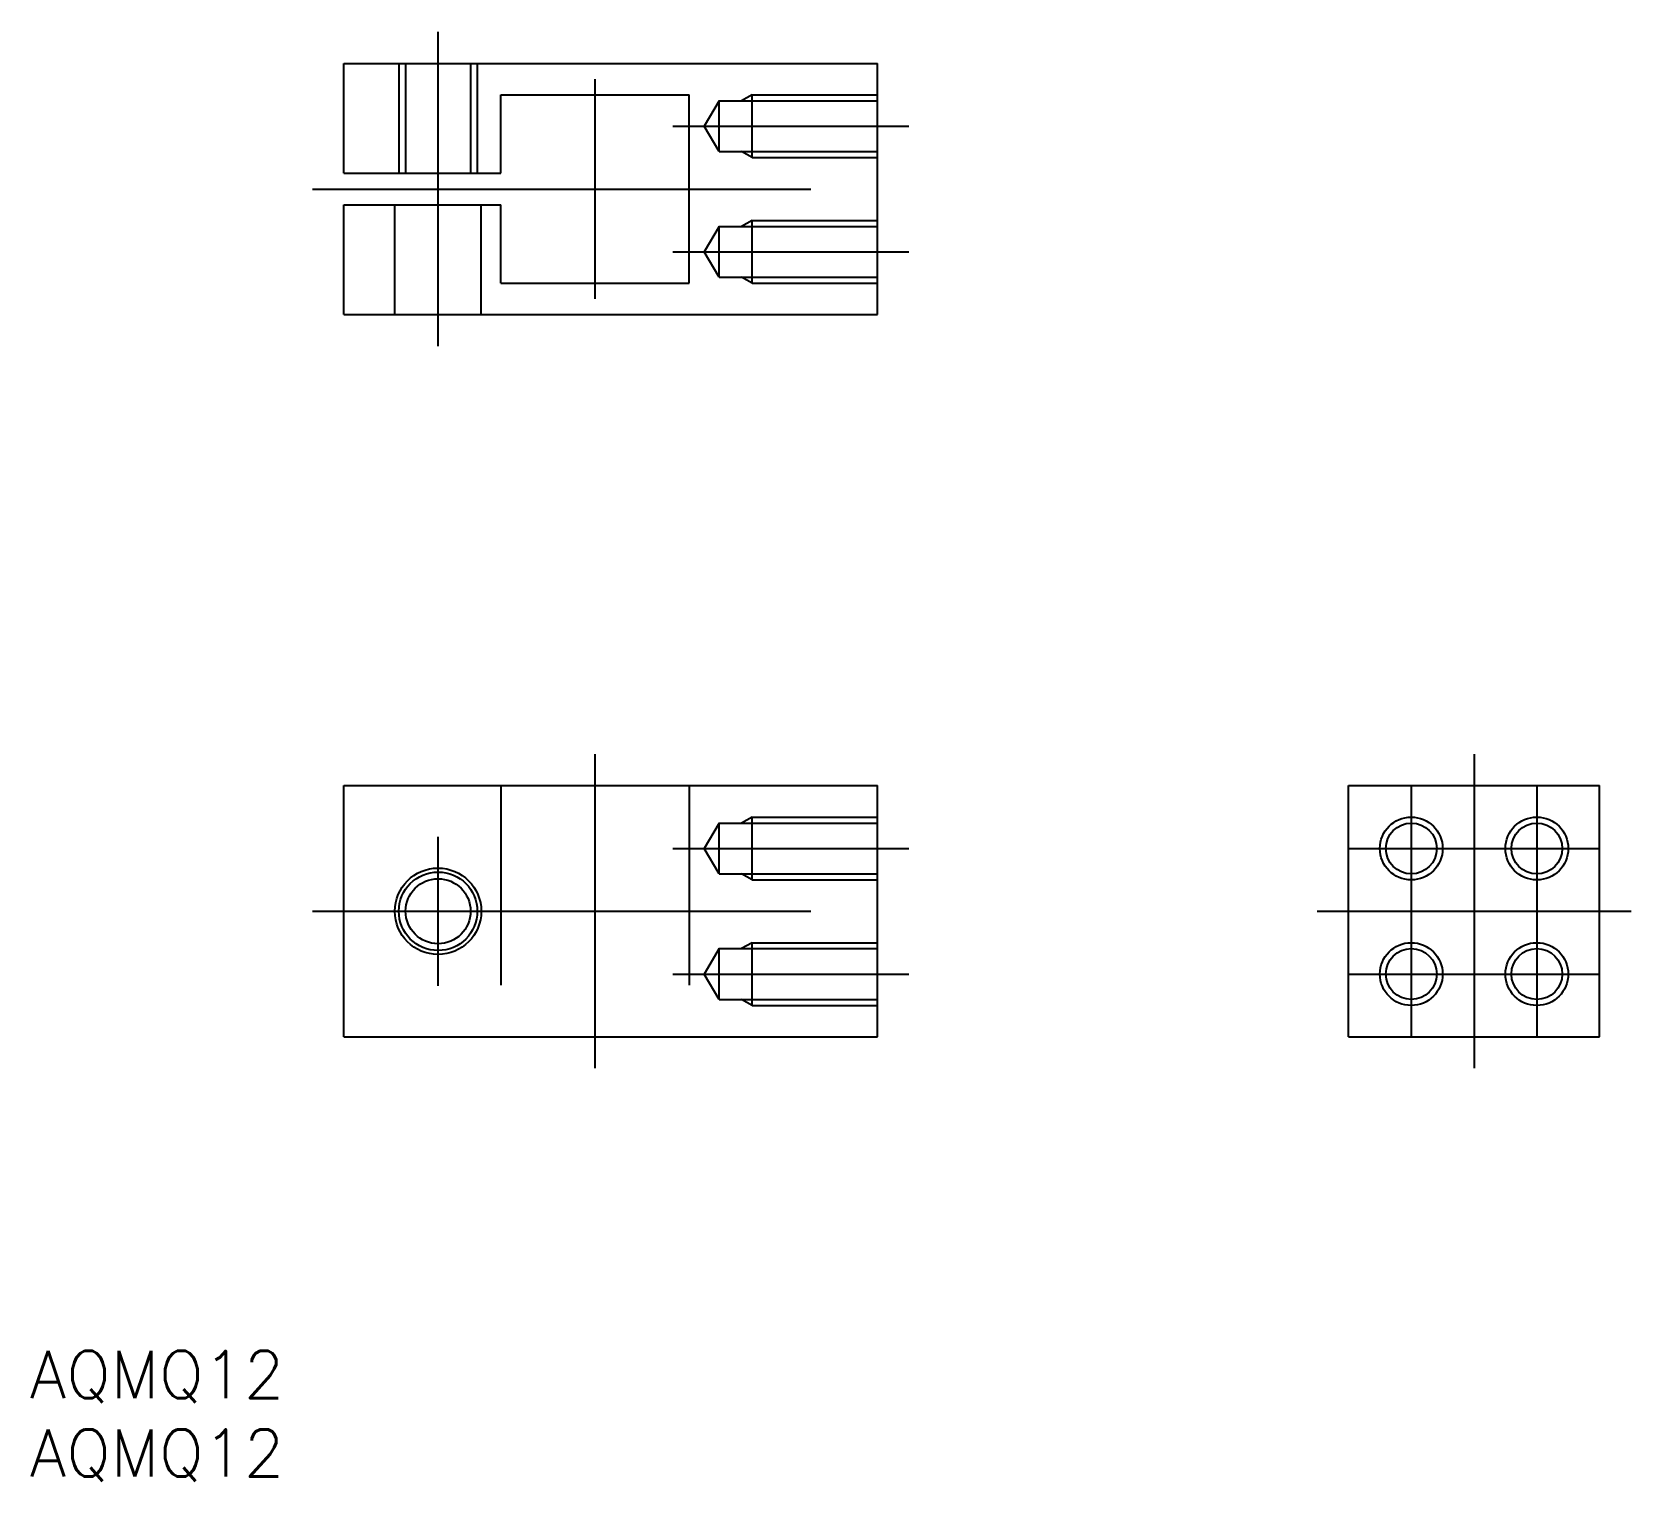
# Model space of a CAD drawing. Extents: x -20 to 82, y -28 to 64.
import ezdxf

# ---------------------------------------------------------------- set-up
doc = ezdxf.new("R2010")
doc.units = 0
doc.linetypes.add('CENTER', pattern=[50.8, 31.75, -6.35, 6.35, -6.35])
doc.linetypes.add('DASHED', pattern=[19.05, 12.7, -6.35])
doc.layers.get('0').update_dxf_attribs({"linetype": 'CONTINUOUS'})
doc.layers.add('CENTER', color=1, linetype='CONTINUOUS')
doc.styles.get("Standard").update_dxf_attribs({"font": 'txt.shx', "height": 3, "bigfont": 'bigfont.shx'})

msp = doc.modelspace()

# ---------------------------------------------------------------- linework, layer by layer
at = {"color": 7, "linetype": 'CONTINUOUS'}
for p, q in [((0, 62), (34, 62)), ((0, 55), (0, 62)), ((34, 46), (34, 62)), ((10, 60), (22, 60)), ((10, 55), (10, 60)), ((22, 48), (22, 60)), ((0, 55), (10, 55)), ((0, 46), (0, 53)), ((0, 53), (10, 53)), ((10, 48), (10, 53)), ((10, 48), (22, 48)), ((0, 46), (34, 46)), ((0, 0), (0, 16)), ((0, 16), (34, 16)), ((34, 0), (34, 16)), ((64, 0), (64, 16)), ((64, 16), (80, 16)), ((80, 0), (80, 16)), ((0, 0), (34, 0)), ((64, 0), (80, 0))]:
    msp.add_line(p, q, dxfattribs=at)
at = {"color": 3, "linetype": 'DASHED'}
for p, q in [((3.5, 62), (3.5, 55)), ((3.93, 62), (3.93, 55)), ((8.07, 62), (8.07, 55)), ((8.5, 62), (8.5, 55)), ((23.9, 59.62), (22.96, 58)), ((23.9, 59.62), (34, 59.62)), ((23.9, 56.38), (23.9, 59.62)), ((26, 60), (25.34, 59.62)), ((26, 60), (34, 60)), ((26, 56), (26, 60)), ((23.9, 56.38), (22.96, 58)), ((23.9, 56.38), (34, 56.38)), ((26, 56), (25.34, 56.38)), ((26, 56), (34, 56)), ((3.25, 46), (3.25, 53)), ((8.75, 46), (8.75, 53)), ((26, 52), (25.34, 51.62)), ((26, 52), (34, 52)), ((26, 48), (26, 52)), ((23.9, 51.62), (22.96, 50)), ((23.9, 51.62), (34, 51.62)), ((23.9, 48.38), (23.9, 51.62)), ((23.9, 48.38), (22.96, 50)), ((23.9, 48.38), (34, 48.38)), ((26, 48), (25.34, 48.38)), ((26, 48), (34, 48)), ((10, 16), (10, 0)), ((22, 16), (22, 0)), ((23.9, 13.62), (22.96, 12)), ((23.9, 13.62), (34, 13.62)), ((23.9, 10.38), (23.9, 13.62)), ((26, 14), (25.34, 13.62)), ((26, 14), (34, 14)), ((26, 10), (26, 14)), ((23.9, 10.38), (22.96, 12)), ((23.9, 10.38), (34, 10.38)), ((26, 10), (25.34, 10.38)), ((26, 10), (34, 10)), ((23.9, 5.62), (22.96, 4)), ((23.9, 5.62), (34, 5.62)), ((23.9, 2.38), (23.9, 5.62)), ((26, 6), (25.34, 5.62)), ((26, 6), (34, 6)), ((26, 2), (26, 6)), ((23.9, 2.38), (22.96, 4)), ((23.9, 2.38), (34, 2.38)), ((26, 2), (25.34, 2.38)), ((26, 2), (34, 2))]:
    msp.add_line(p, q, dxfattribs=at)
at = {"color": 3, "linetype": 'CONTINUOUS'}
for centre, radius in [((68, 12), 2), ((76, 12), 2), ((6, 8), 2.5), ((68, 4), 2), ((76, 4), 2)]:
    msp.add_circle(centre, radius, dxfattribs=at)
at = {"color": 7, "linetype": 'CONTINUOUS'}
for centre, radius in [((68, 12), 1.62), ((76, 12), 1.62), ((6, 8), 2.75), ((6, 8), 2.07), ((68, 4), 1.62), ((76, 4), 1.62)]:
    msp.add_circle(centre, radius, dxfattribs=at)
at = {"layer": 'CENTER', "color": 1, "linetype": 'CENTER'}
for p, q in [((6, 44), (6, 64)), ((16, 47), (16, 61)), ((20.96, 58), (36, 58)), ((-2, 54), (36, 54)), ((20.96, 50), (36, 50)), ((16, -2), (16, 18)), ((72, 18), (72, -2)), ((68, 16), (68, 0)), ((76, 16), (76, 0)), ((6, 3.25), (6, 12.75)), ((20.96, 12), (36, 12)), ((64, 12), (80, 12)), ((-2, 8), (36, 8)), ((62, 8), (82, 8)), ((20.96, 4), (36, 4)), ((64, 4), (80, 4))]:
    msp.add_line(p, q, dxfattribs=at)

# ---------------------------------------------------------------- texts
at = {"color": 7, "linetype": 'CONTINUOUS'}
for p in [(-20, -23), (-20, -28)]:
    msp.add_text('AQMQ12', height=3, dxfattribs=at).set_placement(p)

doc.saveas('drawing.dxf')
